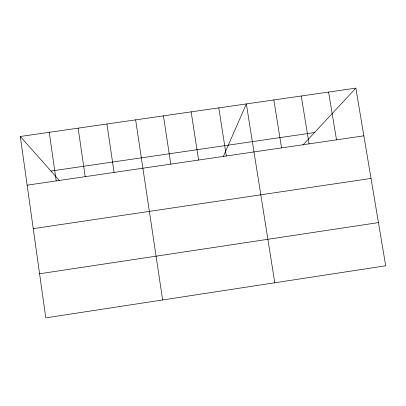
<?xml version="1.0" encoding="UTF-8"?>
<svg xmlns="http://www.w3.org/2000/svg" width="406" height="406" viewBox="0 0 406 406"><rect width="100%" height="100%" fill="white"/><g stroke="black" fill="none" stroke-linecap="round" stroke-linejoin="round"><path stroke-width="0.61" d="M223.249 156.711L246.351 103.916L274.791 282.774M302.917 145.038L355.844 88.138L385.7 265.783L45.771 317.862L20.3 136.482L355.844 88.138M39.58 273.766L378.443 222.6M33.241 228.649L371.018 178.422M50.968 171.043L314.518 132.564M27.136 185.172L363.862 135.832M20.3 136.482L59.54 180.7M328.581 92.066L336.503 139.842M301.247 96.004L309.073 143.861M273.837 99.952L281.566 147.891M218.788 107.884L226.325 155.985M191.15 111.868L198.59 160.05M163.435 115.857L170.779 164.125M135.645 119.861L162.639 299.958M106.93 124.003L114.076 172.433M78.135 128.149L85.179 176.666M49.258 132.31L56.201 180.914"/></g></svg>
